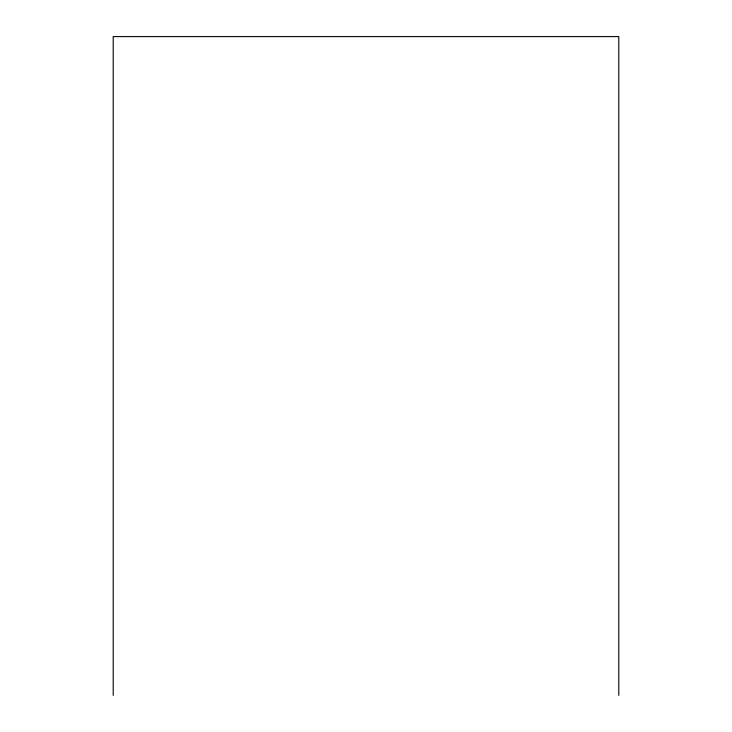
<?xml version="1.0" encoding="UTF-8"?>
<svg xmlns="http://www.w3.org/2000/svg" width="732" height="732" viewBox="0 0 732 732"><rect width="100%" height="100%" fill="white"/><g stroke="black" fill="none" stroke-linecap="round" stroke-linejoin="round"><path stroke-width="1.1" d="M618.787 695.4L618.787 36.6L113.213 36.6L113.213 695.4"/></g></svg>
